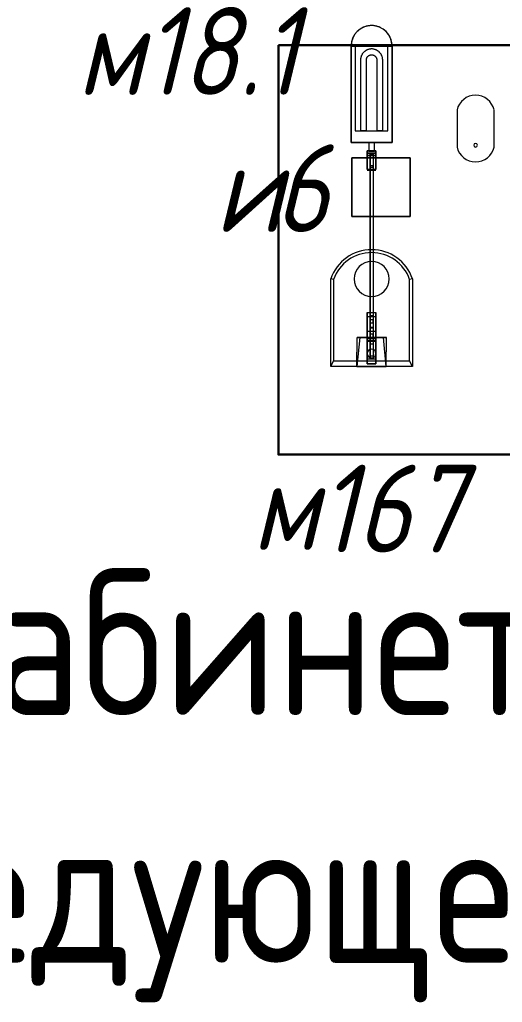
# Model space of a CAD drawing. Header units: millimetres. Extents: x -32954 to 151739, y -65671 to 56243.
# Drawn here: x -7293 to -6467, y -51175 to -49494 of the extents above; entities that cross this region are included whole.
import ezdxf

# ---------------------------------------------------------------- set-up
doc = ezdxf.new("R2010")
doc.units = ezdxf.units.MM
for name, color, linetype, lineweight in [('A-GENM', 7, 'Continuous', 9), ('I-FURN-IDEN', 7, 'Continuous', 9), ('M-EQPM', 7, 'Continuous', 9), ('M-EQPM-IDEN', 7, 'Continuous', 9), ('Марки помещений', 7, 'Continuous', 18), ('ТХ_оборудование', 6, 'Continuous', 30)]:
    doc.layers.add(name, color=color, linetype=linetype, lineweight=lineweight)
doc.styles.add('GOST Common', font='GOST_Common.ttf', dxfattribs={"width": 0.9, "height": 250})
doc.styles.add('GOST Common_I', font='GOST_Common Italic.ttf', dxfattribs={"width": 0.9, "height": 150})

# ---------------------------------------------------------------- blocks, each defined once
blk = doc.blocks.new('8_Лампа настольная - 8_Лампа настольная-8000947-О_ТХ_01')
at = {"layer": 'M-EQPM'}
for p, q in [((-100, 70), (50, 70)), ((-100, 70), (-90, 65)), ((-100, -70), (-100, 70)), ((49.2, 65), (50, 70)), ((49.2, 65), (-90, 65)), ((-90, 65), (-90, -65)), ((448.3, 35), (283.3, 35)), ((283.3, -35), (283.3, 35)), ((283.3, 35), (283.3, -35)), ((283.3, 35), (448.3, 35)), ((448.3, 35), (448.3, -35)), ((448.3, 28), (448.3, 35)), ((448.3, 35), (448.3, 0)), ((448.3, 0), (448.3, 35)), ((-100, 15), (-100, 25)), ((-100, 25), (-100, 15)), ((-100, 25), (-50, 24.9)), ((-50, 19.9), (-100, 25)), ((-50, 15), (-50, 24.9)), ((-50, 24.9), (-50, 19.9)), ((-50, 19.9), (-50, 15)), ((448.3, 28), (303.3, 28)), ((303.3, 28), (303.3, -28)), ((303.3, 28), (303.3, -28)), ((424.3, 19), (303.3, 19)), ((303.3, 9), (303.3, 19)), ((303.3, 19), (303.3, 9)), ((448.3, -28), (448.3, 28)), ((-100, 15), (-100, -15)), ((-100, -15), (-100, 15)), ((-95, 7.5), (-86.9, 7.5)), ((-55, 7.5), (-95, 7.5)), ((-95, -7.5), (-95, 7.5)), ((-95, 7.5), (-95, -7.5)), ((-86.9, 7.5), (-51.1, 7.5)), ((-86.9, 7.5), (-86.9, -7.5)), ((-86.3, -2.5), (-86.3, 2.5)), ((-86.3, 2.5), (-81.4, 2.5)), ((-49.8, 2.5), (-86.3, 2.5)), ((-81.4, 2.5), (-81.4, -2.5)), ((-81.4, 2.5), (-44.8, 2.5)), ((-61.5, -2.5), (-61.5, 2.5)), ((-61.5, 2.5), (-56.6, 2.5)), ((-25, 2.5), (-61.5, 2.5)), ((-56.6, 2.5), (-56.6, -2.5)), ((-56.6, 2.5), (-20, 2.5)), ((-56.5, 7.5), (-56.5, -7.5)), ((-51.1, 7.5), (-55, 7.5)), ((-55, 7.5), (-55, -7.5)), ((-15, 7.5), (-54.7, 7.5)), ((-54.7, 7.5), (-39.5, 7.5)), ((-54.7, 7.5), (-54.7, -7.5)), ((-51.1, 7.5), (-51.1, -7.5)), ((-50, -14.8), (-50, 15)), ((-50, 15), (-50, -15)), ((-44.8, 2.5), (-49.8, 2.5)), ((-49.8, 2.5), (-49.8, -2.5)), ((-44.8, -2.5), (-44.8, 2.5)), ((-39.5, 7.5), (-7.5, 7.5)), ((-39.5, 7.5), (-39.5, -7.5)), ((-34.5, -2.5), (-34.5, 2.5)), ((-34.5, 2.5), (-32.5, 2.5)), ((241.3, 2.5), (-34.5, 2.5)), ((-32.5, 2.5), (-32.5, -2.5)), ((-32.5, 2.5), (243.3, 2.5)), ((-20, 2.5), (-25, 2.5)), ((-25, 2.5), (-25, -2.5)), ((-20, -2.5), (-20, 2.5)), ((-7.5, 7.5), (-15, 7.5)), ((-15, -7.5), (-15, 7.5)), ((-14.5, -2.5), (-14.5, 2.5)), ((-14.5, 2.5), (-12.6, 2.5)), ((261.4, 2.5), (-14.5, 2.5)), ((-12.6, 2.5), (-12.6, -2.5)), ((-12.6, 2.5), (263.3, 2.5)), ((-7.5, 7.5), (-7.5, -7.5)), ((235.8, 7.5), (235.8, -7.5)), ((261.2, 7.5), (236.9, 7.5)), ((236.9, 7.5), (237.4, 7.5)), ((236.9, 7.5), (236.9, -7.5)), ((237.4, 7.5), (264.8, 7.5)), ((237.4, -7.5), (237.4, 7.5)), ((243.3, 2.5), (241.3, 2.5)), ((241.3, 2.5), (241.3, -2.5)), ((243.3, -2.5), (243.3, 2.5)), ((265.8, 7.5), (261.2, 7.5)), ((261.2, 7.5), (261.2, -7.5)), ((263.3, 2.5), (261.4, 2.5)), ((261.4, 2.5), (261.4, -2.5)), ((263.3, -2.5), (263.3, 2.5)), ((264.8, 7.5), (268.9, 7.5)), ((264.8, 7.5), (264.8, -7.5)), ((268.9, 7.5), (265.8, 7.5)), ((265.8, 7.5), (265.8, -7.5)), ((283.3, 5), (268.3, 5)), ((268.3, -5), (268.3, 5)), ((268.3, 5), (268.3, -5)), ((268.9, -7.5), (268.9, 7.5)), ((268.9, 7.5), (268.9, -7.5)), ((283.3, -5), (283.3, 5)), ((283.3, 5), (283.3, -5)), ((303.3, 9), (424.3, 9)), ((-100, -25), (-100, -15)), ((-100, -15), (-100, -25)), ((-95, -7.5), (-55, -7.5)), ((-86.9, -7.5), (-95, -7.5)), ((-51.1, -7.5), (-86.9, -7.5)), ((-81.4, -2.5), (-86.3, -2.5)), ((-49.8, -2.5), (-86.3, -2.5)), ((-44.8, -2.5), (-81.4, -2.5)), ((-56.6, -2.5), (-61.5, -2.5)), ((-25, -2.5), (-61.5, -2.5)), ((-20, -2.5), (-56.6, -2.5)), ((-55, -7.5), (-51.1, -7.5)), ((-39.5, -7.5), (-54.7, -7.5)), ((-54.7, -7.5), (-15, -7.5)), ((-50, -25.2), (-50, -14.8)), ((-50, -15), (-50, -20.1)), ((-49.8, -2.5), (-44.8, -2.5)), ((-7.5, -7.5), (-39.5, -7.5)), ((-32.5, -2.5), (-34.5, -2.5)), ((241.3, -2.5), (-34.5, -2.5)), ((243.3, -2.5), (-32.5, -2.5)), ((-25, -2.5), (-20, -2.5)), ((-15, -7.5), (-7.5, -7.5)), ((-12.6, -2.5), (-14.5, -2.5)), ((261.4, -2.5), (-14.5, -2.5)), ((263.3, -2.5), (-12.6, -2.5)), ((237.4, -7.5), (236.9, -7.5)), ((236.9, -7.5), (261.2, -7.5)), ((264.8, -7.5), (237.4, -7.5)), ((241.3, -2.5), (243.3, -2.5)), ((261.2, -7.5), (265.8, -7.5)), ((261.4, -2.5), (263.3, -2.5)), ((268.9, -7.5), (264.8, -7.5)), ((265.8, -7.5), (268.9, -7.5)), ((268.3, -5), (283.3, -5)), ((424.3, -9), (303.3, -9)), ((303.3, -9), (303.3, -19)), ((303.3, -19), (303.3, -9)), ((448.3, -35), (448.3, 0)), ((448.3, 0), (448.3, -35)), ((-100, -25), (-50, -20.1)), ((-100, -25), (-50, -25.2)), ((-50, -20.1), (-50, -25.2)), ((303.3, -19), (424.3, -19)), ((303.3, -28), (448.3, -28)), ((448.3, -35), (448.3, -28)), ((283.3, -35), (448.3, -35)), ((448.3, -35), (283.3, -35)), ((-100, -70), (-90, -65)), ((-90, -65), (49.2, -65)), ((50, -70), (49.2, -65)), ((50, -70), (-100, -70))]:
    blk.add_line(p, q, dxfattribs=at)
at = {"layer": 'M-EQPM', "flags": 128}
for points in [[(448.3, -35), (449.7, -35), (451.1, -34.9), (452.5, -34.7), (453.9, -34.6), (455.3, -34.3), (456.7, -34), (458, -33.6), (459.3, -33.2), (460.7, -32.8), (462, -32.2), (463.2, -31.7), (464.5, -31), (465.7, -30.4), (466.9, -29.7), (468.1, -28.9), (469.2, -28.1), (470.3, -27.2), (471.4, -26.3), (472.4, -25.4), (473.4, -24.4), (474.4, -23.4), (475.3, -22.3), (476.2, -21.2), (477, -20.1), (477.8, -18.9), (478.5, -17.7), (479.2, -16.5), (479.8, -15.2), (480.4, -14), (481, -12.7), (481.4, -11.4), (481.9, -10), (482.2, -8.7), (482.6, -7.3), (482.8, -5.9), (483, -4.6), (483.2, -3.2), (483.3, -1.8), (483.3, -0.4), (483.3, 1), (483.3, 2.4), (483.1, 3.8), (482.9, 5.2), (482.7, 6.6), (482.4, 8), (482.1, 9.3), (481.7, 10.7), (481.2, 12), (480.7, 13.3), (480.2, 14.6), (479.6, 15.8), (478.9, 17.1), (478.2, 18.3), (477.4, 19.4), (476.6, 20.6), (475.8, 21.7), (474.9, 22.8), (474, 23.8), (473, 24.8), (472, 25.8), (470.9, 26.7), (469.8, 27.6), (468.7, 28.5), (467.6, 29.2), (466.4, 30), (465.2, 30.7), (463.9, 31.3), (462.7, 31.9), (461.4, 32.5), (460.1, 33), (458.7, 33.4), (457.4, 33.8), (456, 34.1), (454.7, 34.4), (453.3, 34.6), (451.9, 34.8), (450.5, 34.9), (449.1, 35), (448.3, 35)], [(424.3, -19), (425.1, -19), (425.9, -18.9), (426.6, -18.9), (427.4, -18.8), (428.1, -18.6), (428.9, -18.5), (429.6, -18.3), (430.3, -18), (431, -17.8), (431.7, -17.5), (432.4, -17.2), (433.1, -16.9), (433.8, -16.5), (434.4, -16.1), (435.1, -15.7), (435.7, -15.2), (436.3, -14.8), (436.9, -14.3), (437.4, -13.8), (438, -13.2), (438.5, -12.7), (439, -12.1), (439.5, -11.5), (439.9, -10.9), (440.3, -10.3), (440.7, -9.6), (441.1, -9), (441.4, -8.3), (441.8, -7.6), (442, -6.9), (442.3, -6.2), (442.5, -5.4), (442.7, -4.7), (442.9, -4), (443.1, -3.2), (443.2, -2.5), (443.3, -1.7), (443.3, -1), (443.3, -0.2), (443.3, 0.6), (443.3, 1.3), (443.2, 2.1), (443.1, 2.8), (443, 3.6), (442.8, 4.3), (442.7, 5.1), (442.4, 5.8), (442.2, 6.5), (441.9, 7.2), (441.6, 7.9), (441.3, 8.6), (440.9, 9.3), (440.5, 9.9), (440.1, 10.6), (439.7, 11.2), (439.2, 11.8), (438.8, 12.4), (438.2, 12.9), (437.7, 13.5), (437.2, 14), (436.6, 14.5), (436, 15), (435.4, 15.4), (434.8, 15.9), (434.1, 16.3), (433.5, 16.7), (432.8, 17), (432.1, 17.3), (431.4, 17.6), (430.7, 17.9), (430, 18.1), (429.3, 18.4), (428.5, 18.5), (427.8, 18.7), (427, 18.8), (426.3, 18.9), (425.5, 19), (424.7, 19), (424.3, 19)], [(424.3, 9), (424.7, 9), (425.1, 9), (425.4, 8.9), (425.8, 8.9), (426.1, 8.8), (426.5, 8.7), (426.8, 8.6), (427.2, 8.5), (427.5, 8.4), (427.8, 8.3), (428.2, 8.1), (428.5, 8), (428.8, 7.8), (429.1, 7.6), (429.4, 7.4), (429.7, 7.2), (430, 7), (430.3, 6.8), (430.5, 6.5), (430.8, 6.3), (431, 6), (431.3, 5.7), (431.5, 5.5), (431.7, 5.2), (431.9, 4.9), (432.1, 4.6), (432.3, 4.2), (432.4, 3.9), (432.6, 3.6), (432.7, 3.3), (432.8, 2.9), (433, 2.6), (433.1, 2.2), (433.1, 1.9), (433.2, 1.5), (433.3, 1.2), (433.3, 0.8), (433.3, 0.5), (433.3, 0.1), (433.3, -0.3), (433.3, -0.6), (433.3, -1), (433.2, -1.3), (433.2, -1.7), (433.1, -2), (433, -2.4), (432.9, -2.7), (432.8, -3.1), (432.7, -3.4), (432.5, -3.7), (432.4, -4.1), (432.2, -4.4), (432, -4.7), (431.8, -5), (431.6, -5.3), (431.4, -5.6), (431.2, -5.9), (430.9, -6.1), (430.7, -6.4), (430.4, -6.6), (430.1, -6.9), (429.9, -7.1), (429.6, -7.3), (429.3, -7.5), (429, -7.7), (428.7, -7.9), (428.3, -8.1), (428, -8.2), (427.7, -8.4), (427.4, -8.5), (427, -8.6), (426.7, -8.7), (426.3, -8.8), (426, -8.9), (425.6, -8.9), (425.2, -9), (424.9, -9), (424.5, -9), (424.3, -9)]]:
    blk.add_lwpolyline(points, dxfattribs=at)
at = {"layer": 'M-EQPM'}
for centre, radius, start, end in [((26, 0), 74, 288.9246, 71.0754), ((26, 0), 69, 289.6049, 70.3951), ((448.3, 0), 35, 270, 90), ((50, 0), 30, 0, 180), ((-77.5, 0), 7.5, 360, 180), ((-77.5, 0), 7.5, 0, 180), ((-77.5, 0), 7.5, 180, 360), ((-77.5, 0), 7.5, 180, 360), ((50, 0), 30, 180, 360)]:
    blk.add_arc(centre, radius, start, end, dxfattribs=at)
blk = doc.blocks.new('АРМ_Компьютер - ГКБ_АРМ2 _2_2_-10171765-О_ТХ_01')
at = {"layer": 'A-GENM'}
for p, q in [((312.6, -255.3), (312.6, -318.8)), ((376.1, -318.8), (376.1, -255.3))]:
    blk.add_line(p, q, dxfattribs=at)
for centre, start, end in [((344.4, -262.5), 12.6804, 167.3196), ((344.4, -311.7), 192.6804, 347.3196)]:
    blk.add_arc(centre, 32.5, start, end, dxfattribs=at)
at = {"layer": 'M-EQPM'}
for start, end in [(0, 180), (0, 180), (180, 0), (180, 0)]:
    blk.add_arc((344.4, -258.5), 3.16, start, end, dxfattribs=at)
blk = doc.blocks.new('б_п_Универсальный элемент - Телефон-9240925-О_ТХ_01')
at = {"layer": 'M-EQPM'}
for p, q in [((50, 50), (-50, 50)), ((-50, 50), (-50, -50)), ((-50, -50), (-50, 50)), ((-50, 50), (50, 50)), ((50, -50), (50, 50)), ((50, 50), (50, -50)), ((-50, -50), (50, -50)), ((50, -50), (-50, -50))]:
    blk.add_line(p, q, dxfattribs=at)

msp = doc.modelspace()

# ---------------------------------------------------------------- linework, layer by layer
at = {"layer": 'ТХ_оборудование', "color": 1}
msp.add_lwpolyline([(-6850.3, -49537.4), (-5350.3, -49537.4), (-5350.3, -50237.4), (-6850.3, -50237.4)], close=True, dxfattribs=at)

# ---------------------------------------------------------------- block references
at = {"layer": 'M-EQPM'}
for name, p, rotation in [('8_Лампа настольная - 8_Лампа настольная-8000947-О_ТХ_01', (-6690.9, -49987), 89.9999999999982), ('АРМ_Компьютер - ГКБ_АРМ2 _2_2_-10171765-О_ТХ_01', (-6168.7, -49966.9), 180)]:
    msp.add_blockref(name, p, dxfattribs=dict(at, rotation=rotation))
msp.add_blockref('б_п_Универсальный элемент - Телефон-9240925-О_ТХ_01', (-6675, -49780.1), dxfattribs=at)

# ---------------------------------------------------------------- texts
at = {"layer": 'I-FURN-IDEN', "char_height": 150, "attachment_point": 1, "style": 'GOST Common_I'}
for s, insert, width in [('м18.1', (-7194.6, -49472.2), 137.089), ('167', (-6782.2, -50254.8), 331.899), ('\\fGOST Common|b0|i1|c204|p34|;\\W.9;м', (-6895.3, -50250.4), 137.089)]:
    msp.add_mtext(s, dxfattribs=dict(at, insert=insert, width=width))
at = {"layer": 'M-EQPM-IDEN', "char_height": 150, "width": 122.658, "attachment_point": 1, "style": 'GOST Common_I'}
for s, insert in [('\\fGOST Common|b0|i1|c204|p34|;\\W.9;6', (-6857.7, -49706.8)), ('\\fGOST Common|b0|i1|c204|p34|;\\W.9;и', (-6958.9, -49706.8))]:
    msp.add_mtext(s, dxfattribs=dict(at, insert=insert))
at = {"layer": 'Марки помещений', "lineweight": 9, "char_height": 250, "attachment_point": 1, "style": 'GOST Common'}
for s, insert, width in [('Кабинет', (-7503, -50433.1), 1457.468), ('заведующего', (-7842.3, -50856.5), 2272.784)]:
    msp.add_mtext(s, dxfattribs=dict(at, insert=insert, width=width))

doc.saveas('drawing.dxf')
